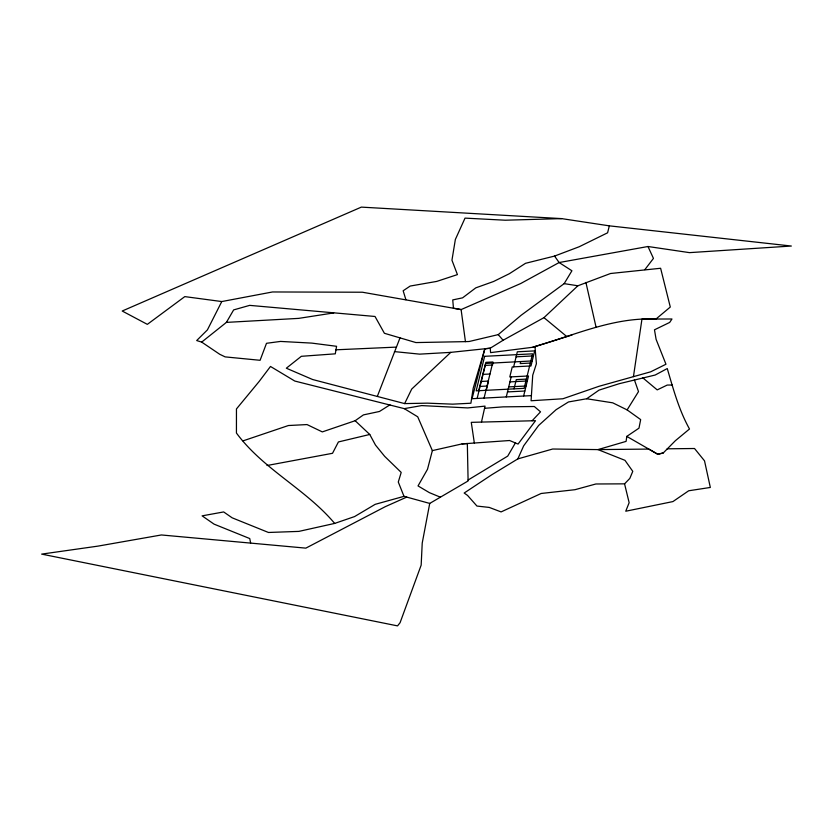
<?xml version="1.0" encoding="UTF-8"?>
<svg xmlns="http://www.w3.org/2000/svg" width="833" height="833" viewBox="0 0 833 833"><rect width="100%" height="100%" fill="white"/><g stroke="black" fill="none" stroke-linecap="round" stroke-linejoin="round"><path stroke-width="1.25" d="M586.692 398.757L612.734 402.828L627.124 409.898L640.671 419.593L638.973 428.162L626.791 436.409L626.104 441.375L597.979 449.601L552.675 449.018L517.845 458.889L491.626 474.862L464.168 493.032L467.532 495.406L476.955 506.058L489.242 507.422L501.102 511.91L541.148 493.48L574.978 489.7L595.876 483.983L624.563 483.848L629.821 478.413L632.778 471.343L624.979 460.337L597.979 449.601L648.803 449.081L657.758 454.245L663.224 452.985L675.365 440.709L689.495 428.995C678.937 410.086 673.345 389.167 667.264 368.55L655.196 375.027L619.054 383.742L599.031 390.125L586.692 398.757L568.491 401.954L556.121 409.68L538.587 425.507L523.665 445.842L517.845 458.889M633.444 376.651L641.962 319.091L671.981 318.987L669.69 322.423L654.478 329.816L656.102 339.364L665.963 364.24L650.688 371.82L599.052 386.283L562.879 398.768L531.079 400.756L532.724 375.225L536.4 363.74L534.984 346.528C574.697 335.147 613.65 316.988 655.925 319.081L670.294 307.044L660.621 268.268L610.537 273.505L577.883 285.781L543.97 317.644L503.101 340.26L490.252 348.204L484.848 348.777L473.186 388.251L470.905 403.224L452.642 404.161L427.496 403.151L404.64 403.599L312.614 379.515L286.333 368.207L301.348 356.305L335.283 353.838L336.574 346.299L311.813 343.113L280.534 341.426L266.498 343.3L260.094 360.293L225.149 356.888L219.735 354.285L201.69 342.103L196.682 340.551L207.407 329.889L221.776 301.556L272.516 291.966L362.417 292.227L461.107 309.584L520.74 283.512L559.13 262.541L647.98 246.506L689.495 252.638L791.35 246.037L609.34 225.847L561.567 218.61L361.345 207.115L122.201 311.021L147.337 324.36L184.801 296.61L221.776 301.556M440.418 497.197L429.37 492.636L418.031 485.92L427.506 469.271L432.358 450.611L462.044 443.906L467.334 443.51L468.104 480.964L429.724 503.424L422.227 543.064L421.165 565.128L400.069 622.73L397.539 625.885L41.65 554.112L97.93 546.125L161.394 534.963L305.846 548.135L385.252 506.683L406.743 497.093M481.464 422.092L485.035 406.119L467.719 407.92L421.644 405.588L404.286 408.639L294.778 381.045L270.486 366.458L259.146 381.472L236.457 408.93L236.437 433.045C263.343 469.448 305.742 489.054 334.668 523.416L354.577 516.575L375.173 504.34L403.995 496.343L429.724 503.424M477.132 398.445L485.983 362.334L492.917 361.98L484.067 398.08M486.274 390.302L488.534 381.077L480.995 381.462M492.949 363.053L492.47 365.021L485.108 365.406M506.266 396.935L511.181 376.87M513.649 366.843L517.335 351.797L534.671 350.901L530.985 365.947L512.253 366.916L509.796 376.943L528.528 375.975L523.613 396.029M514.023 388.865L516.283 379.629L526.394 379.109M520.698 361.616L520.219 363.584L530.319 363.063M609.34 225.847L607.59 232.803L579.154 246.766L554.559 256.075L525.54 263.301L509.369 273.703L493.584 281.492L475.789 287.854L462.575 297.85L452.746 299.911L453.454 308.21L461.107 309.584L465.439 341.634L469.125 341.509L498.238 334.616L521.041 315.332L564.17 283.636L571.917 270.767L559.13 262.541L554.559 256.075M484.848 348.777L472.061 398.705L531.412 395.623M478.631 390.708L485.608 363.438L532.214 360.928M377.411 396.175L400.007 337.875M404.64 403.599L411.71 389.063L450.768 352.369L490.252 348.204L490.585 352.63L535.015 346.976M201.69 342.103L226.399 322.392L233.646 309.907L249.671 305.367L375.017 316.478L384.398 333.283L415.938 342.571L465.439 341.634M627.124 409.898L638.505 391.593L634.392 379.838M515.388 442.937L507.714 456.109L468.084 480.037M644.846 269.653L653.457 258.407L647.98 246.506M532.1 420.79L540.523 411.846L534.317 406.504L503.08 406.858L484.546 408.316M243.007 440.876L288.405 425.528L307.023 424.57L322.319 431.9L355.16 420.717L363.438 414.896L379.473 411.471L389.99 404.817M532.662 347.267L572 334.991M403.995 496.343L398.289 482.026L401.204 472.415L384.648 456.328L375.475 445.061L369.758 434.472L338.406 441.948L332.523 453.298L267.008 465.512M663.224 452.985L657.758 454.245L626.791 436.398M334.668 523.416L298.87 531.392L268.465 532.474L232.147 517.814L223.661 511.941L202.117 515.856L214.06 524.134L249.754 538.555L250.639 543.095M333.71 312.927L298.693 318.373L226.399 322.392M561.567 218.61L505.267 220.214L465.033 218.121L455.359 239.467L451.955 260.219L457.421 274.609L436.742 281.408L410.2 286.052L403.162 290.759L405.89 299.713M462.044 443.906L509.609 440.511L518.064 444.062L535.525 420.696L471.28 422.352L474.331 442.969M450.768 352.369L419.624 354.14L394.425 351.609M516.106 356.816L533.443 355.91M483.025 374.371L489.971 374.017M509.952 381.889L527.299 380.983M480.079 386.408L487.013 386.043M508.724 386.897L526.071 386.002M507.495 391.916L524.842 391.021M335.928 349.808L396.133 347.122M672.21 385.013L667.212 385.065L657.216 389.896L642.66 377.713M667.15 448.81L694.524 448.508L704.52 460.847L710.33 487.451L688.704 490.772L672.929 501.581L625.75 511.223L629.144 502.695L624.563 483.848M564.17 283.636L577.883 285.781M404.286 408.639L417.718 416.802L432.358 450.611M543.97 317.644L566.846 336.594M355.16 420.717L369.758 434.472M498.238 334.616L503.101 340.26M585.911 282.429L596.084 327.275M484.629 356.316L476.164 390.833L524.124 388.345L532.589 353.827L484.629 356.316"/></g></svg>
